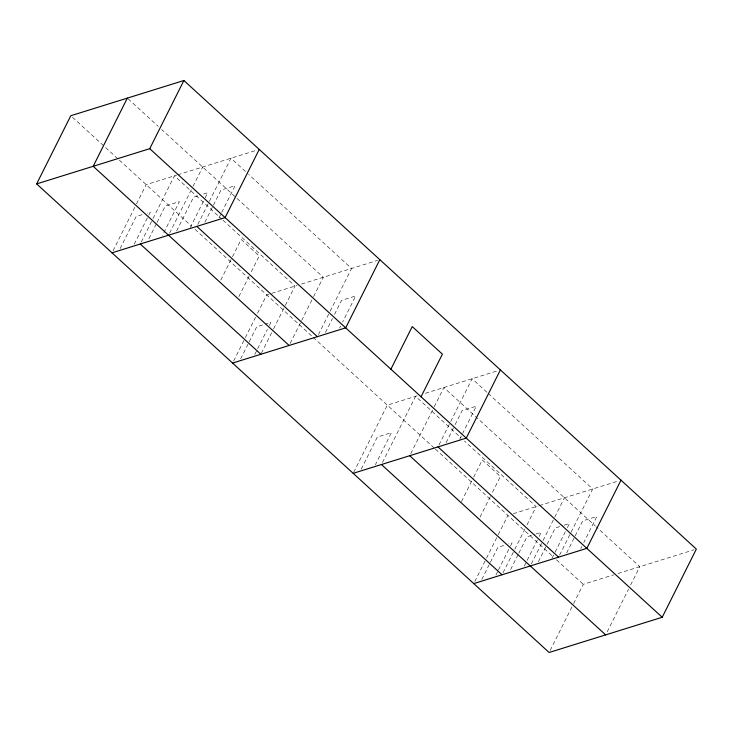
<?xml version="1.0" encoding="UTF-8"?>
<svg xmlns="http://www.w3.org/2000/svg" width="733" height="733" viewBox="0 0 733 733"><rect width="100%" height="100%" fill="white"/><g stroke="black" fill="none" stroke-linecap="round" stroke-linejoin="round"><path stroke-width="0.55" stroke-dasharray="3.67 2.75" d="M113.029 250.787L135.962 204.993M136.475 203.976L146.16 184.643L176.598 175.16M120.084 248.615L136.155 216.528L142.678 214.494M134.221 244.208L148.277 216.134M148.781 215.136L150.292 212.13L147.031 213.138M141.304 241.982L152.519 219.588M153.023 218.571L174.427 175.838L221.65 219.011M148.891 238.747L156.569 223.409M157.082 222.383L165.273 206.019L179.411 201.612L162.515 235.366M169.58 233.176L192.504 187.382M193.017 186.365L202.702 167.032M176.653 230.959L193.549 197.214L197.901 195.858M190.268 227.578L204.608 198.945M205.121 197.928L207.686 192.806L202.244 194.502M197.846 224.371L230.968 158.227L247.836 173.639M204.901 222.2L212.936 206.156M213.431 205.148L220.963 190.113L235.101 185.706L221.549 212.781M219.039 217.793L221.045 213.779M220.816 280.043L231.994 257.714M232.508 256.706L241.139 239.453L259.225 255.991L250.594 273.244M238.903 296.572L250.081 274.252M233.616 361.039L244.822 338.655M245.335 337.638L255.524 317.279M257.567 313.211L266.739 294.895L297.186 285.412M240.671 358.868L248.698 342.824M249.202 341.825L256.733 326.781L264.347 324.407M254.8 354.47L267.353 329.401M269.359 325.388L270.871 322.383L265.438 324.078M261.379 353.251L273.097 329.85M273.611 328.833L284.816 306.44M285.329 305.423L295.005 286.09L222.493 219.781M290.158 343.429L313.092 297.635M313.596 296.618L323.28 277.285L161.663 129.512M318.424 334.624L329.639 312.231M330.152 311.213L351.556 268.48L248.679 174.417M325.479 332.452L332.507 318.415M334.523 314.402L341.551 300.365L355.688 295.967L342.632 322.034M339.617 328.045L340.625 326.048M353.691 472.309L387.317 405.147L417.764 395.664M361.25 469.12L377.312 437.033L391.449 432.635L375.388 464.722M382.47 462.486L415.593 396.342L461.121 437.977M410.737 453.681L433.67 407.887M434.183 406.87L443.859 387.537L595.425 526.12M439.012 444.876L450.218 422.492M450.731 421.475L472.134 378.732L487.308 392.613M446.067 442.705L454.597 425.662M455.101 424.654L462.129 410.617L476.267 406.219L462.706 433.285M459.701 439.305L462.211 434.293M461.478 501.564L473.161 478.228M473.665 477.21L482.305 459.967L500.392 476.505L491.751 493.749M480.069 517.086L491.247 494.766M474.773 581.544L485.988 559.16M486.501 558.143L497.707 535.75M498.22 534.733L507.905 515.4M481.828 579.372L489.864 563.329M490.368 562.33L497.899 547.294L504.423 545.26M495.966 574.974L497.973 570.961M498.477 569.962L510.021 546.9M510.525 545.893L512.037 542.887L508.775 543.904M503.049 572.739L514.264 550.355M514.768 549.338L524.965 528.988M527 524.91L536.171 506.595L464.502 441.064M510.635 569.504L518.313 554.166M518.827 553.14L527.018 536.785L534.632 534.412M524.26 566.123L538.599 537.491M539.112 536.464L541.156 532.378L535.722 534.073M531.324 563.934L542.53 541.55M543.043 540.533L554.249 518.139M554.762 517.122L564.447 497.789M538.398 561.725L546.589 545.361M547.102 544.335L555.293 527.971L562.907 525.607M552.013 558.344L554.579 553.232M555.092 552.206L565.335 531.755M567.379 527.659L569.431 523.573L563.989 525.268M559.591 555.128L592.713 488.984L488.151 393.383M566.646 552.957L574.681 536.913M575.176 535.915L582.708 520.87L596.845 516.472L583.789 542.539M580.783 548.559L581.782 546.552M550.144 650.455L573.069 604.661M573.582 603.644L583.266 584.311L613.713 574.828M607.19 631.828L628.593 589.085M630.637 585.016L639.808 566.701L596.268 526.89M177.688 174.821L257.063 150.091M301.529 284.056L377.651 260.352M425.378 393.291L498.229 370.605M513.338 513.705L538.343 505.917M539.433 505.578L618.808 480.857M618.056 573.472L694.178 549.768M128.174 98.882L158.319 126.452M72.466 117.262L118.526 159.373M119.36 160.142L191.689 226.277M195.06 229.356L312.276 336.529M313.119 337.299L434.541 448.321M435.384 449.091L553.122 556.75M556.466 559.81L583.266 584.311"/><path stroke-width="1.1" d="M36.65 183.91L70.789 115.732L183.882 80.511L696.35 549.09L662.211 617.268L549.118 652.489L36.65 183.91L149.734 148.689L183.882 80.511M127.331 98.121L93.192 166.299L289.141 345.463M259.244 149.413L225.095 217.6L112.012 252.821M379.822 259.674L345.683 327.853L232.599 363.073M390.9 369.194L412.239 326.588L442.384 354.149L421.044 396.764M500.401 369.927L466.261 438.105L353.178 473.326M620.988 480.179L586.84 548.357L473.756 583.587M149.734 148.689L662.211 617.268M196.829 226.405L317.407 336.658M437.995 446.91L558.573 557.162M409.72 455.715L605.669 634.879M140.287 244.016L260.866 354.268M381.444 464.52L502.032 574.773"/></g></svg>
